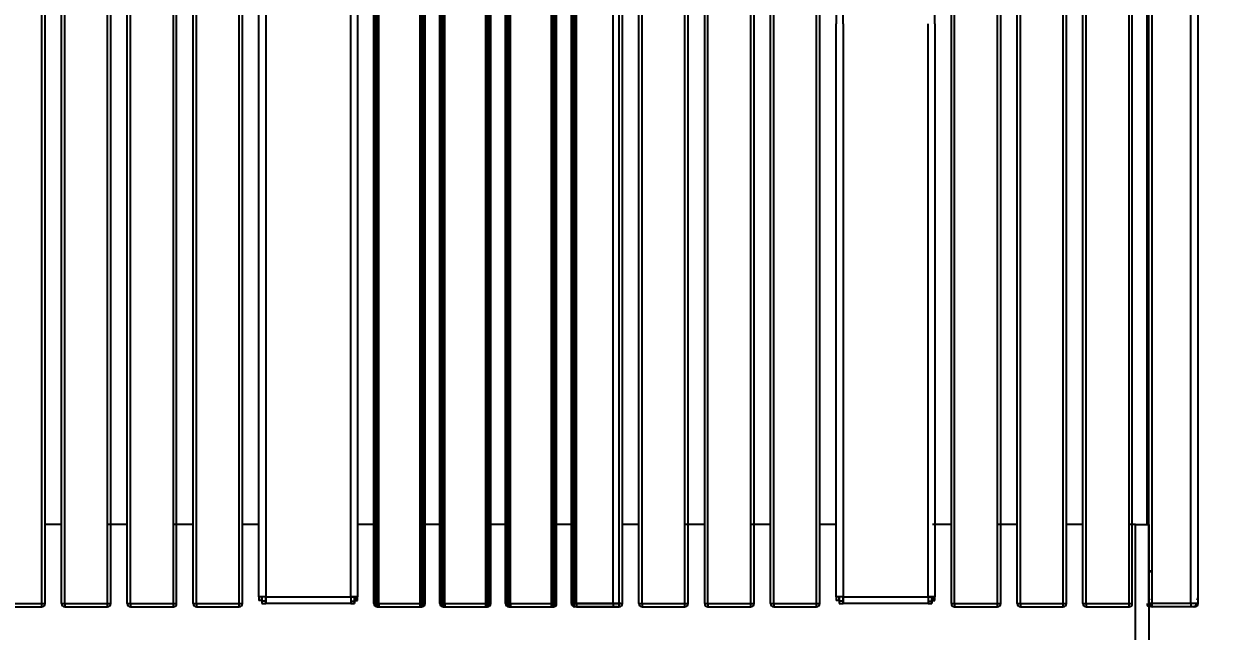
# Model space of a CAD drawing. Header units: millimetres. Extents: x 10366 to 18128, y 24546 to 29685.
# Drawn here: x 16968 to 17690, y 27724 to 28093 of the extents above; entities that cross this region are included whole.
import ezdxf

# ---------------------------------------------------------------- set-up
doc = ezdxf.new("R2010")
doc.units = ezdxf.units.MM
doc.header["$LTSCALE"] = 3
doc.layers.add('DomyÅ›lny', color=7, linetype='Continuous')
doc.styles.get("Standard").update_dxf_attribs({"font": 'arial.ttf'})
doc.dimstyles.new('MATEUSZ', dxfattribs={"dimtxt": 35, "dimasz": 16, "dimexe": 0.18, "dimexo": 0.0625, "dimgap": 0.09, "dimtad": 0, "dimdec": 0, "dimdsep": 46, "dimtxsty": 'Standard', "dimblk": 'DOT', "dimcen": 0.09, "dimse1": 1, "dimse2": 1, "dimadec": 0, "dimazin": 0, "dimtfac": 1, "dimtdec": 0, "dimtofl": 0, "dimtmove": 0, "dimatfit": 3, "dimfxl": 1, "dimtolj": 1, "dimtzin": 0, "dimlwd": 9, "dimlwe": 9, "dimarcsym": 0})

# ---------------------------------------------------------------- blocks, each defined once
blk = doc.blocks.new('_Dot')
at = {"color": 0, "linetype": 'ByBlock', "lineweight": -2}
blk.add_line((-0.5, 0), (-1, 0), dxfattribs=at)
at = {"color": 0, "linetype": 'ByBlock', "const_width": 0.5}
blk.add_lwpolyline([(-0.25, 0, 1), (0.25, 0, 1)], format="xyb", close=True, dxfattribs=at)
blk = doc.blocks.new('*D43')
at = {"color": 0, "lineweight": 9, "transparency": 16777216}
for p, q in [((16267.13, 27502.97), (16919.3, 27502.97)), ((17666.13, 27502.97), (17013.95, 27502.97))]:
    blk.add_line(p, q, dxfattribs=at)
at = {"layer": 'Defpoints', "color": 0, "transparency": 16777216}
for p in [(16251.13, 27740.94), (17682.13, 27740.94), (17682.13, 27502.97)]:
    blk.add_point(p, dxfattribs=at)
at = {"color": 0, "lineweight": 9, "transparency": 16777216, "xscale": 16, "yscale": 16, "zscale": 16, "rotation": 180}
blk.add_blockref('_Dot', (16251.13, 27502.97), dxfattribs=at)
at = {"color": 0, "lineweight": 9, "transparency": 16777216, "xscale": 16, "yscale": 16, "zscale": 16}
blk.add_blockref('_Dot', (17682.13, 27502.97), dxfattribs=at)
at = {"color": 0, "transparency": 16777216, "insert": (16966.63, 27502.97), "char_height": 35, "attachment_point": 5}
blk.add_mtext('\\A1;1431', dxfattribs=at)

msp = doc.modelspace()

# ---------------------------------------------------------------- linework, layer by layer
at = {"layer": 'DomyÅ›lny'}
for p, q in [((16979.13, 27740.94), (16979.13, 28446.94)), ((16981.13, 27740.94), (16981.13, 28446.94)), ((16991.13, 27740.94), (16991.13, 28446.94)), ((16993.13, 27740.94), (16993.13, 28446.94)), ((17019.13, 27740.94), (17019.13, 28446.94)), ((17021.13, 27740.94), (17021.13, 28446.94)), ((17031.13, 27740.94), (17031.13, 28446.94)), ((17033.13, 27740.94), (17033.13, 28446.94)), ((17059.13, 27740.94), (17059.13, 28446.94)), ((17061.13, 27740.94), (17061.13, 28446.94)), ((17071.13, 27740.94), (17071.13, 28446.94)), ((17073.13, 27740.94), (17073.13, 28446.94)), ((17099.13, 27740.94), (17099.13, 28446.94)), ((17101.13, 27740.94), (17101.13, 28446.94)), ((17181.11, 27740.94), (17181.11, 28446.94)), ((17182.15, 27740.94), (17182.15, 28446.94)), ((17183.11, 27740.94), (17183.11, 28446.94)), ((17184.15, 27740.94), (17184.15, 28446.94)), ((17209.11, 27740.94), (17209.11, 28446.94)), ((17210.15, 27740.94), (17210.15, 28446.94)), ((17211.11, 27740.94), (17211.11, 28446.94)), ((17212.15, 27740.94), (17212.15, 28446.94)), ((17221.11, 27740.94), (17221.11, 28446.94)), ((17222.15, 27740.94), (17222.15, 28446.94)), ((17223.11, 27740.94), (17223.11, 28446.94)), ((17224.15, 27740.94), (17224.15, 28446.94)), ((17249.11, 27740.94), (17249.11, 28446.94)), ((17250.15, 27740.94), (17250.15, 28446.94)), ((17251.11, 27740.94), (17251.11, 28446.94)), ((17252.15, 27740.94), (17252.15, 28446.94)), ((17261.11, 27740.94), (17261.11, 28446.94)), ((17262.15, 27740.94), (17262.15, 28446.94)), ((17263.11, 27740.94), (17263.11, 28446.94)), ((17264.15, 27740.94), (17264.15, 28446.94)), ((17289.11, 27740.94), (17289.11, 28446.94)), ((17290.15, 27740.94), (17290.15, 28446.94)), ((17291.11, 27740.94), (17291.11, 28446.94)), ((17292.15, 27740.94), (17292.15, 28446.94)), ((17301.11, 27740.94), (17301.11, 28446.94)), ((17302.15, 27740.94), (17302.15, 28446.94)), ((17303.11, 27740.94), (17303.11, 28446.94)), ((17304.15, 27740.94), (17304.15, 28446.94)), ((17326.62, 27740.94), (17326.62, 28446.94)), ((17330.15, 27740.94), (17330.15, 28446.94)), ((17332.15, 27740.94), (17332.15, 28446.94)), ((17342.15, 27740.94), (17342.15, 28446.94)), ((17344.15, 27740.94), (17344.15, 28446.94)), ((17370.15, 27740.94), (17370.15, 28446.94)), ((17372.15, 27740.94), (17372.15, 28446.94)), ((17382.15, 27740.94), (17382.15, 28446.94)), ((17384.15, 27740.94), (17384.15, 28446.94)), ((17410.15, 27740.94), (17410.15, 28446.94)), ((17412.15, 27740.94), (17412.15, 28446.94)), ((17422.15, 27740.94), (17422.15, 28446.94)), ((17424.15, 27740.94), (17424.15, 28446.94)), ((17450.15, 27740.94), (17450.15, 28446.94)), ((17452.15, 27740.94), (17452.15, 28446.94)), ((17532.13, 27740.94), (17532.13, 28446.94)), ((17534.13, 27740.94), (17534.13, 28446.94)), ((17560.13, 27740.94), (17560.13, 28446.94)), ((17562.13, 27740.94), (17562.13, 28446.94)), ((17572.13, 27740.94), (17572.13, 28446.94)), ((17574.13, 27740.94), (17574.13, 28446.94)), ((17600.13, 27740.94), (17600.13, 28446.94)), ((17602.13, 27740.94), (17602.13, 28446.94)), ((17612.13, 27740.94), (17612.13, 28446.94)), ((17614.13, 27740.94), (17614.13, 28446.94)), ((17640.13, 27740.94), (17640.13, 28446.94)), ((17642.13, 27740.94), (17642.13, 28446.94)), ((17652.13, 27740.94), (17652.13, 28446.94)), ((17654.13, 27740.94), (17654.13, 28446.94)), ((17677.64, 27740.94), (17677.64, 28446.94)), ((17682.13, 27740.94), (17682.13, 28446.94)), ((17111.13, 27745.07), (17111.13, 28441.81)), ((17115.26, 28441.81), (17115.26, 27745.07)), ((17167, 27745.07), (17167, 28441.81)), ((17171.13, 28441.81), (17171.13, 27745.07)), ((17462.13, 28441.81), (17462.13, 28093.44)), ((17466.26, 28093.44), (17466.26, 28441.81)), ((17522.13, 28093.44), (17522.13, 28441.81)), ((17651.08, 27788.47), (17651.08, 28401.72)), ((17462.13, 27745.07), (17462.13, 28093.44)), ((17466.26, 28093.44), (17466.26, 27745.07)), ((17518, 27745.07), (17518, 28093.44)), ((17522.13, 28093.44), (17522.13, 27745.07)), ((16991.13, 27788.94), (16981.13, 27788.94)), ((17031.13, 27788.94), (17019.13, 27788.94)), ((17071.13, 27788.94), (17059.13, 27788.94)), ((17111.13, 27788.94), (17101.13, 27788.94)), ((17182.15, 27788.94), (17171.13, 27788.94)), ((17222.15, 27788.94), (17210.15, 27788.94)), ((17262.15, 27788.94), (17252.15, 27788.94)), ((17302.15, 27788.94), (17290.15, 27788.94)), ((17342.15, 27788.94), (17332.15, 27788.94)), ((17382.15, 27788.94), (17370.15, 27788.94)), ((17422.15, 27788.94), (17410.15, 27788.94)), ((17462.13, 27788.94), (17452.15, 27788.94)), ((17532.13, 27788.94), (17520.63, 27788.94)), ((17572.13, 27788.94), (17560.13, 27788.94)), ((17612.13, 27788.94), (17602.13, 27788.94)), ((17644.11, 27788.94), (17640.13, 27788.94)), ((17644.11, 27671.96), (17644.11, 27788.94)), ((17652.13, 27788.94), (17652.13, 27671.96)), ((17652.13, 27760.94), (17653.63, 27760.94)), ((17652.13, 27760.35), (17653.63, 27760.35)), ((17111.13, 27745.07), (17111.13, 27742.79)), ((17112.63, 27745.07), (17111.13, 27745.07)), ((17112.63, 27745.07), (17112.63, 27742.79)), ((17115.26, 27745.07), (17167, 27745.07)), ((17169.63, 27745.07), (17171.13, 27745.07)), ((17169.63, 27745.07), (17169.63, 27742.79)), ((17171.13, 27742.79), (17171.13, 27745.07)), ((17463.63, 27745.07), (17462.13, 27745.07)), ((17462.13, 27745.07), (17462.13, 27742.79)), ((17463.63, 27745.07), (17463.63, 27742.79)), ((17466.26, 27745.07), (17518, 27745.07)), ((17520.63, 27745.07), (17520.63, 27742.79)), ((17520.63, 27745.07), (17522.13, 27745.07)), ((17522.13, 27742.79), (17522.13, 27745.07)), ((16953.13, 27740.94), (16979.13, 27740.94)), ((16953.13, 27738.94), (16979.13, 27738.94)), ((16993.13, 27740.94), (17019.13, 27740.94)), ((16993.13, 27738.94), (17019.13, 27738.94)), ((17033.13, 27740.94), (17059.13, 27740.94)), ((17033.13, 27738.94), (17059.13, 27738.94)), ((17073.13, 27740.94), (17099.13, 27740.94)), ((17073.13, 27738.94), (17099.13, 27738.94)), ((17112.63, 27742.79), (17111.13, 27742.79)), ((17112.98, 27742.44), (17112.98, 27740.94)), ((17115.26, 27742.44), (17112.98, 27742.44)), ((17112.98, 27740.94), (17115.26, 27740.94)), ((17115.26, 27742.44), (17115.26, 27740.94)), ((17167, 27740.94), (17115.26, 27740.94)), ((17167, 27742.44), (17167, 27740.94)), ((17167, 27742.44), (17169.28, 27742.44)), ((17167, 27740.94), (17169.28, 27740.94)), ((17169.28, 27742.44), (17169.28, 27740.94)), ((17169.63, 27742.79), (17171.13, 27742.79)), ((17183.11, 27740.94), (17209.11, 27740.94)), ((17183.11, 27738.94), (17209.11, 27738.94)), ((17184.15, 27740.94), (17210.15, 27740.94)), ((17184.15, 27738.94), (17210.15, 27738.94)), ((17223.11, 27740.94), (17249.11, 27740.94)), ((17223.11, 27738.94), (17249.11, 27738.94)), ((17224.15, 27740.94), (17250.15, 27740.94)), ((17224.15, 27738.94), (17250.15, 27738.94)), ((17263.11, 27740.94), (17289.11, 27740.94)), ((17263.11, 27738.94), (17289.11, 27738.94)), ((17264.15, 27740.94), (17290.15, 27740.94)), ((17264.15, 27738.94), (17290.15, 27738.94)), ((17326.62, 27740.94), (17303.11, 27740.94)), ((17326.62, 27738.94), (17303.11, 27738.94)), ((17304.15, 27740.94), (17330.15, 27740.94)), ((17304.15, 27738.94), (17330.15, 27738.94)), ((17344.15, 27740.94), (17370.15, 27740.94)), ((17344.15, 27738.94), (17370.15, 27738.94)), ((17384.15, 27740.94), (17410.15, 27740.94)), ((17384.15, 27738.94), (17410.15, 27738.94)), ((17424.15, 27740.94), (17450.15, 27740.94)), ((17424.15, 27738.94), (17450.15, 27738.94)), ((17463.63, 27742.79), (17462.13, 27742.79)), ((17466.26, 27742.44), (17463.98, 27742.44)), ((17463.98, 27742.44), (17463.98, 27740.94)), ((17463.98, 27740.94), (17466.26, 27740.94)), ((17466.26, 27742.44), (17466.26, 27740.94)), ((17518, 27740.94), (17466.26, 27740.94)), ((17518, 27742.44), (17518, 27740.94)), ((17518, 27742.44), (17520.28, 27742.44)), ((17518, 27740.94), (17520.28, 27740.94)), ((17520.28, 27742.44), (17520.28, 27740.94)), ((17520.63, 27742.79), (17522.13, 27742.79)), ((17534.13, 27740.94), (17560.13, 27740.94)), ((17534.13, 27738.94), (17560.13, 27738.94)), ((17574.13, 27740.94), (17600.13, 27740.94)), ((17574.13, 27738.94), (17600.13, 27738.94)), ((17614.13, 27740.94), (17640.13, 27740.94)), ((17614.13, 27738.94), (17640.13, 27738.94)), ((17677.64, 27740.94), (17654.13, 27740.94)), ((17677.64, 27738.94), (17654.13, 27738.94))]:
    msp.add_line(p, q, dxfattribs=at)
for points in [[(17644.11, 27788.94, 0), (17652.13, 27788.94, 0)], [(17115.26, 27745.07, 0), (17111.13, 27745.07, 0)], [(17115.26, 27745.07, 0), (17112.63, 27745.07, 0)], [(17112.98, 27745.07, 0), (17112.98, 27742.44, 0)], [(17112.98, 27745.07, 0), (17112.98, 27740.94, 0)], [(17115.26, 27740.94, 0), (17115.26, 27740.94, 0), (17115.26, 27740.94, 0), (17115.26, 27740.94, 0), (17115.26, 27740.94, 0), (17115.26, 27740.94, 0), (17115.26, 27740.94, 0), (17115.26, 27740.94, 0), (17115.26, 27740.94, 0), (17115.26, 27740.94, 0), (17115.26, 27740.94, 0), (17115.26, 27740.94, 0), (17115.26, 27740.94, 0), (17115.26, 27740.95, 0), (17115.26, 27740.97, 0), (17115.26, 27741.07, 0), (17115.26, 27742.11, 0), (17115.26, 27745.07, 0)], [(17115.26, 27745.07, 0), (17115.26, 27742.44, 0)], [(17167, 27745.07, 0), (17167, 27742.44, 0)], [(17167, 27745.07, 0), (17167, 27740.94, 0)], [(17171.13, 27745.07, 0), (17171.13, 27745.07, 0), (17171.13, 27745.07, 0), (17171.13, 27745.07, 0), (17171.13, 27745.07, 0), (17171.13, 27745.07, 0), (17171.13, 27745.07, 0), (17171.13, 27745.07, 0), (17171.13, 27745.07, 0), (17171.13, 27745.07, 0), (17171.13, 27745.07, 0), (17171.13, 27745.07, 0), (17171.12, 27745.07, 0), (17171.1, 27745.07, 0), (17171.01, 27745.07, 0), (17170.62, 27745.07, 0), (17167, 27745.07, 0)], [(17167, 27745.07, 0), (17169.63, 27745.07, 0)], [(17169.28, 27745.07, 0), (17169.28, 27742.44, 0)], [(17169.28, 27740.94, 0), (17169.28, 27740.94, 0), (17169.28, 27740.94, 0), (17169.28, 27740.94, 0), (17169.28, 27740.94, 0), (17169.28, 27740.94, 0), (17169.28, 27740.94, 0), (17169.28, 27740.94, 0), (17169.28, 27740.94, 0), (17169.28, 27740.94, 0), (17169.28, 27740.94, 0), (17169.28, 27740.94, 0), (17169.28, 27740.94, 0), (17169.28, 27740.95, 0), (17169.28, 27740.97, 0), (17169.28, 27741.06, 0), (17169.28, 27741.45, 0), (17169.28, 27745.07, 0)], [(17466.26, 27745.07, 0), (17462.13, 27745.07, 0)], [(17466.26, 27745.07, 0), (17463.63, 27745.07, 0)], [(17463.98, 27745.07, 0), (17463.98, 27740.94, 0)], [(17463.98, 27745.07, 0), (17463.98, 27742.44, 0)], [(17466.26, 27745.07, 0), (17466.26, 27742.44, 0)], [(17466.26, 27740.94, 0), (17466.26, 27740.94, 0), (17466.26, 27740.94, 0), (17466.26, 27740.94, 0), (17466.26, 27740.94, 0), (17466.26, 27740.94, 0), (17466.26, 27740.94, 0), (17466.26, 27740.94, 0), (17466.26, 27740.94, 0), (17466.26, 27740.94, 0), (17466.26, 27740.94, 0), (17466.26, 27740.94, 0), (17466.26, 27740.94, 0), (17466.26, 27740.95, 0), (17466.26, 27740.97, 0), (17466.26, 27741.07, 0), (17466.26, 27742.11, 0), (17466.26, 27745.07, 0)], [(17522.13, 27745.07, 0), (17522.13, 27745.07, 0), (17522.13, 27745.07, 0), (17522.13, 27745.07, 0), (17522.13, 27745.07, 0), (17522.13, 27745.07, 0), (17522.13, 27745.07, 0), (17522.13, 27745.07, 0), (17522.13, 27745.07, 0), (17522.13, 27745.07, 0), (17522.13, 27745.07, 0), (17522.13, 27745.07, 0), (17522.12, 27745.07, 0), (17522.1, 27745.07, 0), (17522.01, 27745.07, 0), (17521.62, 27745.07, 0), (17518, 27745.07, 0)], [(17518, 27745.07, 0), (17520.63, 27745.07, 0)], [(17518, 27745.07, 0), (17518, 27740.94, 0)], [(17518, 27745.07, 0), (17518, 27742.44, 0)], [(17520.28, 27745.07, 0), (17520.28, 27742.44, 0)], [(17520.28, 27740.94, 0), (17520.28, 27740.94, 0), (17520.28, 27740.94, 0), (17520.28, 27740.94, 0), (17520.28, 27740.94, 0), (17520.28, 27740.94, 0), (17520.28, 27740.94, 0), (17520.28, 27740.94, 0), (17520.28, 27740.94, 0), (17520.28, 27740.94, 0), (17520.28, 27740.94, 0), (17520.28, 27740.94, 0), (17520.28, 27740.94, 0), (17520.28, 27740.95, 0), (17520.28, 27740.97, 0), (17520.28, 27741.06, 0), (17520.28, 27741.45, 0), (17520.28, 27745.07, 0)], [(16979.13, 27738.94, 0), (16979.13, 27738.94, 0), (16979.13, 27738.94, 0), (16979.13, 27738.94, 0), (16979.13, 27738.94, 0), (16979.13, 27738.94, 0), (16979.13, 27738.94, 0), (16979.13, 27738.94, 0), (16979.13, 27738.94, 0), (16979.13, 27738.94, 0), (16979.13, 27738.94, 0), (16979.13, 27738.94, 0), (16979.13, 27738.94, 0), (16979.13, 27738.94, 0), (16979.13, 27738.95, 0), (16979.13, 27739, 0), (16979.13, 27739.19, 0), (16979.13, 27740.94, 0)], [(16979.13, 27740.94, 0), (16981.13, 27740.94, 0)], [(16991.13, 27740.94, 0), (16991.13, 27740.94, 0), (16991.13, 27740.94, 0), (16991.13, 27740.94, 0), (16991.13, 27740.94, 0), (16991.13, 27740.94, 0), (16991.13, 27740.94, 0), (16991.13, 27740.94, 0), (16991.13, 27740.94, 0), (16991.13, 27740.94, 0), (16991.13, 27740.94, 0), (16991.13, 27740.94, 0), (16991.13, 27740.94, 0), (16991.14, 27740.94, 0), (16991.19, 27740.94, 0), (16991.38, 27740.94, 0), (16993.13, 27740.94, 0)], [(16993.13, 27740.94, 0), (16993.13, 27738.94, 0)], [(17019.13, 27738.94, 0), (17019.13, 27738.94, 0), (17019.13, 27738.94, 0), (17019.13, 27738.94, 0), (17019.13, 27738.94, 0), (17019.13, 27738.94, 0), (17019.13, 27738.94, 0), (17019.13, 27738.94, 0), (17019.13, 27738.94, 0), (17019.13, 27738.94, 0), (17019.13, 27738.94, 0), (17019.13, 27738.94, 0), (17019.13, 27738.94, 0), (17019.13, 27738.94, 0), (17019.13, 27738.95, 0), (17019.13, 27739, 0), (17019.13, 27739.19, 0), (17019.13, 27740.94, 0)], [(17019.13, 27740.94, 0), (17021.13, 27740.94, 0)], [(17031.13, 27740.94, 0), (17031.13, 27740.94, 0), (17031.13, 27740.94, 0), (17031.13, 27740.94, 0), (17031.13, 27740.94, 0), (17031.13, 27740.94, 0), (17031.13, 27740.94, 0), (17031.13, 27740.94, 0), (17031.13, 27740.94, 0), (17031.13, 27740.94, 0), (17031.13, 27740.94, 0), (17031.13, 27740.94, 0), (17031.13, 27740.94, 0), (17031.14, 27740.94, 0), (17031.19, 27740.94, 0), (17031.38, 27740.94, 0), (17033.13, 27740.94, 0)], [(17033.13, 27740.94, 0), (17033.13, 27738.94, 0)], [(17059.13, 27740.94, 0), (17061.13, 27740.94, 0)], [(17059.13, 27738.94, 0), (17059.13, 27738.94, 0), (17059.13, 27738.94, 0), (17059.13, 27738.94, 0), (17059.13, 27738.94, 0), (17059.13, 27738.94, 0), (17059.13, 27738.94, 0), (17059.13, 27738.94, 0), (17059.13, 27738.94, 0), (17059.13, 27738.94, 0), (17059.13, 27738.94, 0), (17059.13, 27738.94, 0), (17059.13, 27738.94, 0), (17059.13, 27738.94, 0), (17059.13, 27738.95, 0), (17059.13, 27739, 0), (17059.13, 27739.19, 0), (17059.13, 27740.94, 0)], [(17071.13, 27740.94, 0), (17071.13, 27740.94, 0), (17071.13, 27740.94, 0), (17071.13, 27740.94, 0), (17071.13, 27740.94, 0), (17071.13, 27740.94, 0), (17071.13, 27740.94, 0), (17071.13, 27740.94, 0), (17071.13, 27740.94, 0), (17071.13, 27740.94, 0), (17071.13, 27740.94, 0), (17071.13, 27740.94, 0), (17071.13, 27740.94, 0), (17071.14, 27740.94, 0), (17071.19, 27740.94, 0), (17071.38, 27740.94, 0), (17073.13, 27740.94, 0)], [(17073.13, 27740.94, 0), (17073.13, 27738.94, 0)], [(17099.13, 27738.94, 0), (17099.13, 27738.94, 0), (17099.13, 27738.94, 0), (17099.13, 27738.94, 0), (17099.13, 27738.94, 0), (17099.13, 27738.94, 0), (17099.13, 27738.94, 0), (17099.13, 27738.94, 0), (17099.13, 27738.94, 0), (17099.13, 27738.94, 0), (17099.13, 27738.94, 0), (17099.13, 27738.94, 0), (17099.13, 27738.94, 0), (17099.13, 27738.94, 0), (17099.13, 27738.95, 0), (17099.13, 27739, 0), (17099.13, 27739.19, 0), (17099.13, 27740.94, 0)], [(17099.13, 27740.94, 0), (17101.13, 27740.94, 0)], [(17181.11, 27740.94, 0), (17181.11, 27740.94, 0), (17181.11, 27740.94, 0), (17181.11, 27740.94, 0), (17181.11, 27740.94, 0), (17181.11, 27740.94, 0), (17181.11, 27740.94, 0), (17181.11, 27740.94, 0), (17181.11, 27740.94, 0), (17181.11, 27740.94, 0), (17181.11, 27740.94, 0), (17181.11, 27740.94, 0), (17181.11, 27740.94, 0), (17181.12, 27740.94, 0), (17181.16, 27740.94, 0), (17181.35, 27740.94, 0), (17183.11, 27740.94, 0)], [(17182.15, 27740.94, 0), (17182.15, 27740.94, 0), (17182.15, 27740.94, 0), (17182.15, 27740.94, 0), (17182.15, 27740.94, 0), (17182.15, 27740.94, 0), (17182.15, 27740.94, 0), (17182.15, 27740.94, 0), (17182.15, 27740.94, 0), (17182.15, 27740.94, 0), (17182.15, 27740.94, 0), (17182.15, 27740.94, 0), (17182.16, 27740.94, 0), (17182.17, 27740.94, 0), (17182.21, 27740.94, 0), (17182.4, 27740.94, 0), (17184.15, 27740.94, 0)], [(17183.11, 27740.94, 0), (17183.11, 27738.94, 0)], [(17184.15, 27740.94, 0), (17184.15, 27738.94, 0)], [(17209.11, 27740.94, 0), (17211.11, 27740.94, 0)], [(17209.11, 27738.94, 0), (17209.11, 27738.94, 0), (17209.11, 27738.94, 0), (17209.11, 27738.94, 0), (17209.11, 27738.94, 0), (17209.11, 27738.94, 0), (17209.11, 27738.94, 0), (17209.11, 27738.94, 0), (17209.11, 27738.94, 0), (17209.11, 27738.94, 0), (17209.11, 27738.94, 0), (17209.11, 27738.94, 0), (17209.11, 27738.94, 0), (17209.11, 27738.94, 0), (17209.11, 27738.95, 0), (17209.11, 27739, 0), (17209.11, 27739.19, 0), (17209.11, 27740.94, 0)], [(17210.15, 27738.94, 0), (17210.15, 27738.94, 0), (17210.15, 27738.94, 0), (17210.15, 27738.94, 0), (17210.15, 27738.94, 0), (17210.15, 27738.94, 0), (17210.15, 27738.94, 0), (17210.15, 27738.94, 0), (17210.15, 27738.94, 0), (17210.15, 27738.94, 0), (17210.15, 27738.94, 0), (17210.15, 27738.94, 0), (17210.15, 27738.94, 0), (17210.15, 27738.94, 0), (17210.15, 27738.95, 0), (17210.15, 27739, 0), (17210.15, 27739.19, 0), (17210.15, 27740.94, 0)], [(17210.15, 27740.94, 0), (17212.15, 27740.94, 0)], [(17221.11, 27740.94, 0), (17221.11, 27740.94, 0), (17221.11, 27740.94, 0), (17221.11, 27740.94, 0), (17221.11, 27740.94, 0), (17221.11, 27740.94, 0), (17221.11, 27740.94, 0), (17221.11, 27740.94, 0), (17221.11, 27740.94, 0), (17221.11, 27740.94, 0), (17221.11, 27740.94, 0), (17221.11, 27740.94, 0), (17221.11, 27740.94, 0), (17221.12, 27740.94, 0), (17221.16, 27740.94, 0), (17221.35, 27740.94, 0), (17223.11, 27740.94, 0)], [(17222.15, 27740.94, 0), (17222.15, 27740.94, 0), (17222.15, 27740.94, 0), (17222.15, 27740.94, 0), (17222.15, 27740.94, 0), (17222.15, 27740.94, 0), (17222.15, 27740.94, 0), (17222.15, 27740.94, 0), (17222.15, 27740.94, 0), (17222.15, 27740.94, 0), (17222.15, 27740.94, 0), (17222.15, 27740.94, 0), (17222.16, 27740.94, 0), (17222.17, 27740.94, 0), (17222.21, 27740.94, 0), (17222.4, 27740.94, 0), (17224.15, 27740.94, 0)], [(17223.11, 27740.94, 0), (17223.11, 27738.94, 0)], [(17224.15, 27740.94, 0), (17224.15, 27738.94, 0)], [(17249.11, 27740.94, 0), (17251.11, 27740.94, 0)], [(17249.11, 27738.94, 0), (17249.11, 27738.94, 0), (17249.11, 27738.94, 0), (17249.11, 27738.94, 0), (17249.11, 27738.94, 0), (17249.11, 27738.94, 0), (17249.11, 27738.94, 0), (17249.11, 27738.94, 0), (17249.11, 27738.94, 0), (17249.11, 27738.94, 0), (17249.11, 27738.94, 0), (17249.11, 27738.94, 0), (17249.11, 27738.94, 0), (17249.11, 27738.94, 0), (17249.11, 27738.95, 0), (17249.11, 27739, 0), (17249.11, 27739.19, 0), (17249.11, 27740.94, 0)], [(17250.15, 27738.94, 0), (17250.15, 27738.94, 0), (17250.15, 27738.94, 0), (17250.15, 27738.94, 0), (17250.15, 27738.94, 0), (17250.15, 27738.94, 0), (17250.15, 27738.94, 0), (17250.15, 27738.94, 0), (17250.15, 27738.94, 0), (17250.15, 27738.94, 0), (17250.15, 27738.94, 0), (17250.15, 27738.94, 0), (17250.15, 27738.94, 0), (17250.15, 27738.94, 0), (17250.15, 27738.95, 0), (17250.15, 27739, 0), (17250.15, 27739.19, 0), (17250.15, 27740.94, 0)], [(17250.15, 27740.94, 0), (17252.15, 27740.94, 0)], [(17261.11, 27740.94, 0), (17261.11, 27740.94, 0), (17261.11, 27740.94, 0), (17261.11, 27740.94, 0), (17261.11, 27740.94, 0), (17261.11, 27740.94, 0), (17261.11, 27740.94, 0), (17261.11, 27740.94, 0), (17261.11, 27740.94, 0), (17261.11, 27740.94, 0), (17261.11, 27740.94, 0), (17261.11, 27740.94, 0), (17261.11, 27740.94, 0), (17261.12, 27740.94, 0), (17261.16, 27740.94, 0), (17261.35, 27740.94, 0), (17263.11, 27740.94, 0)], [(17262.15, 27740.94, 0), (17262.15, 27740.94, 0), (17262.15, 27740.94, 0), (17262.15, 27740.94, 0), (17262.15, 27740.94, 0), (17262.15, 27740.94, 0), (17262.15, 27740.94, 0), (17262.15, 27740.94, 0), (17262.15, 27740.94, 0), (17262.15, 27740.94, 0), (17262.15, 27740.94, 0), (17262.15, 27740.94, 0), (17262.16, 27740.94, 0), (17262.17, 27740.94, 0), (17262.21, 27740.94, 0), (17262.4, 27740.94, 0), (17264.15, 27740.94, 0)], [(17263.11, 27740.94, 0), (17263.11, 27738.94, 0)], [(17264.15, 27740.94, 0), (17264.15, 27738.94, 0)], [(17289.11, 27738.94, 0), (17289.11, 27738.94, 0), (17289.11, 27738.94, 0), (17289.11, 27738.94, 0), (17289.11, 27738.94, 0), (17289.11, 27738.94, 0), (17289.11, 27738.94, 0), (17289.11, 27738.94, 0), (17289.11, 27738.94, 0), (17289.11, 27738.94, 0), (17289.11, 27738.94, 0), (17289.11, 27738.94, 0), (17289.11, 27738.94, 0), (17289.11, 27738.94, 0), (17289.11, 27738.95, 0), (17289.11, 27739, 0), (17289.11, 27739.19, 0), (17289.11, 27740.94, 0)], [(17289.11, 27740.94, 0), (17291.11, 27740.94, 0)], [(17290.15, 27738.94, 0), (17290.15, 27738.94, 0), (17290.15, 27738.94, 0), (17290.15, 27738.94, 0), (17290.15, 27738.94, 0), (17290.15, 27738.94, 0), (17290.15, 27738.94, 0), (17290.15, 27738.94, 0), (17290.15, 27738.94, 0), (17290.15, 27738.94, 0), (17290.15, 27738.94, 0), (17290.15, 27738.94, 0), (17290.15, 27738.94, 0), (17290.15, 27738.94, 0), (17290.15, 27738.95, 0), (17290.15, 27739, 0), (17290.15, 27739.19, 0), (17290.15, 27740.94, 0)], [(17290.15, 27740.94, 0), (17292.15, 27740.94, 0)], [(17303.11, 27740.94, 0), (17301.11, 27740.94, 0)], [(17302.15, 27740.94, 0), (17302.15, 27740.94, 0), (17302.15, 27740.94, 0), (17302.15, 27740.94, 0), (17302.15, 27740.94, 0), (17302.15, 27740.94, 0), (17302.15, 27740.94, 0), (17302.15, 27740.94, 0), (17302.15, 27740.94, 0), (17302.15, 27740.94, 0), (17302.15, 27740.94, 0), (17302.15, 27740.94, 0), (17302.16, 27740.94, 0), (17302.17, 27740.94, 0), (17302.21, 27740.94, 0), (17302.4, 27740.94, 0), (17304.15, 27740.94, 0)], [(17303.11, 27738.94, 0), (17303.11, 27738.94, 0), (17303.11, 27738.94, 0), (17303.11, 27738.94, 0), (17303.11, 27738.94, 0), (17303.11, 27738.94, 0), (17303.11, 27738.94, 0), (17303.11, 27738.94, 0), (17303.11, 27738.94, 0), (17303.11, 27738.94, 0), (17303.11, 27738.94, 0), (17303.11, 27738.94, 0), (17303.11, 27738.94, 0), (17303.11, 27738.94, 0), (17303.11, 27738.95, 0), (17303.11, 27739, 0), (17303.11, 27739.19, 0), (17303.11, 27740.94, 0)], [(17304.15, 27740.94, 0), (17304.15, 27738.94, 0)], [(17331.11, 27740.94, 0), (17331.11, 27740.94, 0), (17331.11, 27740.94, 0), (17331.11, 27740.94, 0), (17331.11, 27740.94, 0), (17331.11, 27740.94, 0), (17331.11, 27740.94, 0), (17331.11, 27740.94, 0), (17331.11, 27740.94, 0), (17331.11, 27740.94, 0), (17331.11, 27740.94, 0), (17331.1, 27740.94, 0), (17331.1, 27740.94, 0), (17331.07, 27740.94, 0), (17330.97, 27740.94, 0), (17330.55, 27740.94, 0), (17326.62, 27740.94, 0)], [(17326.62, 27740.94, 0), (17326.62, 27738.94, 0)], [(17329.11, 27738.94, 0), (17329.11, 27738.94, 0), (17329.11, 27738.94, 0), (17329.11, 27738.94, 0), (17329.11, 27738.94, 0), (17329.11, 27738.94, 0), (17329.11, 27738.94, 0), (17329.11, 27738.94, 0), (17329.11, 27738.94, 0), (17329.11, 27738.94, 0), (17329.11, 27738.94, 0), (17329.1, 27738.94, 0), (17329.1, 27738.94, 0), (17329.09, 27738.94, 0), (17329.03, 27738.94, 0), (17328.8, 27738.94, 0), (17326.62, 27738.94, 0)], [(17330.15, 27740.94, 0), (17332.15, 27740.94, 0)], [(17330.15, 27738.94, 0), (17330.15, 27738.94, 0), (17330.15, 27738.94, 0), (17330.15, 27738.94, 0), (17330.15, 27738.94, 0), (17330.15, 27738.94, 0), (17330.15, 27738.94, 0), (17330.15, 27738.94, 0), (17330.15, 27738.94, 0), (17330.15, 27738.94, 0), (17330.15, 27738.94, 0), (17330.15, 27738.94, 0), (17330.15, 27738.94, 0), (17330.15, 27738.94, 0), (17330.15, 27738.95, 0), (17330.15, 27739, 0), (17330.15, 27739.19, 0), (17330.15, 27740.94, 0)], [(17342.15, 27740.94, 0), (17342.15, 27740.94, 0), (17342.15, 27740.94, 0), (17342.15, 27740.94, 0), (17342.15, 27740.94, 0), (17342.15, 27740.94, 0), (17342.15, 27740.94, 0), (17342.15, 27740.94, 0), (17342.15, 27740.94, 0), (17342.15, 27740.94, 0), (17342.15, 27740.94, 0), (17342.15, 27740.94, 0), (17342.16, 27740.94, 0), (17342.17, 27740.94, 0), (17342.21, 27740.94, 0), (17342.4, 27740.94, 0), (17344.15, 27740.94, 0)], [(17344.15, 27740.94, 0), (17344.15, 27738.94, 0)], [(17370.15, 27738.94, 0), (17370.15, 27738.94, 0), (17370.15, 27738.94, 0), (17370.15, 27738.94, 0), (17370.15, 27738.94, 0), (17370.15, 27738.94, 0), (17370.15, 27738.94, 0), (17370.15, 27738.94, 0), (17370.15, 27738.94, 0), (17370.15, 27738.94, 0), (17370.15, 27738.94, 0), (17370.15, 27738.94, 0), (17370.15, 27738.94, 0), (17370.15, 27738.94, 0), (17370.15, 27738.95, 0), (17370.15, 27739, 0), (17370.15, 27739.19, 0), (17370.15, 27740.94, 0)], [(17370.15, 27740.94, 0), (17372.15, 27740.94, 0)], [(17382.15, 27740.94, 0), (17382.15, 27740.94, 0), (17382.15, 27740.94, 0), (17382.15, 27740.94, 0), (17382.15, 27740.94, 0), (17382.15, 27740.94, 0), (17382.15, 27740.94, 0), (17382.15, 27740.94, 0), (17382.15, 27740.94, 0), (17382.15, 27740.94, 0), (17382.15, 27740.94, 0), (17382.15, 27740.94, 0), (17382.16, 27740.94, 0), (17382.17, 27740.94, 0), (17382.21, 27740.94, 0), (17382.4, 27740.94, 0), (17384.15, 27740.94, 0)], [(17384.15, 27740.94, 0), (17384.15, 27738.94, 0)], [(17410.15, 27738.94, 0), (17410.15, 27738.94, 0), (17410.15, 27738.94, 0), (17410.15, 27738.94, 0), (17410.15, 27738.94, 0), (17410.15, 27738.94, 0), (17410.15, 27738.94, 0), (17410.15, 27738.94, 0), (17410.15, 27738.94, 0), (17410.15, 27738.94, 0), (17410.15, 27738.94, 0), (17410.15, 27738.94, 0), (17410.15, 27738.94, 0), (17410.15, 27738.94, 0), (17410.15, 27738.95, 0), (17410.15, 27739, 0), (17410.15, 27739.19, 0), (17410.15, 27740.94, 0)], [(17410.15, 27740.94, 0), (17412.15, 27740.94, 0)], [(17422.15, 27740.94, 0), (17422.15, 27740.94, 0), (17422.15, 27740.94, 0), (17422.15, 27740.94, 0), (17422.15, 27740.94, 0), (17422.15, 27740.94, 0), (17422.15, 27740.94, 0), (17422.15, 27740.94, 0), (17422.15, 27740.94, 0), (17422.15, 27740.94, 0), (17422.15, 27740.94, 0), (17422.15, 27740.94, 0), (17422.16, 27740.94, 0), (17422.17, 27740.94, 0), (17422.21, 27740.94, 0), (17422.4, 27740.94, 0), (17424.15, 27740.94, 0)], [(17424.15, 27740.94, 0), (17424.15, 27738.94, 0)], [(17450.15, 27740.94, 0), (17452.15, 27740.94, 0)], [(17450.15, 27738.94, 0), (17450.15, 27738.94, 0), (17450.15, 27738.94, 0), (17450.15, 27738.94, 0), (17450.15, 27738.94, 0), (17450.15, 27738.94, 0), (17450.15, 27738.94, 0), (17450.15, 27738.94, 0), (17450.15, 27738.94, 0), (17450.15, 27738.94, 0), (17450.15, 27738.94, 0), (17450.15, 27738.94, 0), (17450.15, 27738.94, 0), (17450.15, 27738.94, 0), (17450.15, 27738.95, 0), (17450.15, 27739, 0), (17450.15, 27739.19, 0), (17450.15, 27740.94, 0)], [(17532.13, 27740.94, 0), (17532.13, 27740.94, 0), (17532.13, 27740.94, 0), (17532.13, 27740.94, 0), (17532.13, 27740.94, 0), (17532.13, 27740.94, 0), (17532.13, 27740.94, 0), (17532.13, 27740.94, 0), (17532.13, 27740.94, 0), (17532.13, 27740.94, 0), (17532.13, 27740.94, 0), (17532.13, 27740.94, 0), (17532.13, 27740.94, 0), (17532.14, 27740.94, 0), (17532.19, 27740.94, 0), (17532.38, 27740.94, 0), (17534.13, 27740.94, 0)], [(17534.13, 27740.94, 0), (17534.13, 27738.94, 0)], [(17560.13, 27738.94, 0), (17560.13, 27738.94, 0), (17560.13, 27738.94, 0), (17560.13, 27738.94, 0), (17560.13, 27738.94, 0), (17560.13, 27738.94, 0), (17560.13, 27738.94, 0), (17560.13, 27738.94, 0), (17560.13, 27738.94, 0), (17560.13, 27738.94, 0), (17560.13, 27738.94, 0), (17560.13, 27738.94, 0), (17560.13, 27738.94, 0), (17560.13, 27738.94, 0), (17560.13, 27738.95, 0), (17560.13, 27739, 0), (17560.13, 27739.19, 0), (17560.13, 27740.94, 0)], [(17560.13, 27740.94, 0), (17562.13, 27740.94, 0)], [(17572.13, 27740.94, 0), (17572.13, 27740.94, 0), (17572.13, 27740.94, 0), (17572.13, 27740.94, 0), (17572.13, 27740.94, 0), (17572.13, 27740.94, 0), (17572.13, 27740.94, 0), (17572.13, 27740.94, 0), (17572.13, 27740.94, 0), (17572.13, 27740.94, 0), (17572.13, 27740.94, 0), (17572.13, 27740.94, 0), (17572.13, 27740.94, 0), (17572.14, 27740.94, 0), (17572.19, 27740.94, 0), (17572.38, 27740.94, 0), (17574.13, 27740.94, 0)], [(17574.13, 27740.94, 0), (17574.13, 27738.94, 0)], [(17600.13, 27740.94, 0), (17602.13, 27740.94, 0)], [(17600.13, 27738.94, 0), (17600.13, 27738.94, 0), (17600.13, 27738.94, 0), (17600.13, 27738.94, 0), (17600.13, 27738.94, 0), (17600.13, 27738.94, 0), (17600.13, 27738.94, 0), (17600.13, 27738.94, 0), (17600.13, 27738.94, 0), (17600.13, 27738.94, 0), (17600.13, 27738.94, 0), (17600.13, 27738.94, 0), (17600.13, 27738.94, 0), (17600.13, 27738.94, 0), (17600.13, 27738.95, 0), (17600.13, 27739, 0), (17600.13, 27739.19, 0), (17600.13, 27740.94, 0)], [(17612.13, 27740.94, 0), (17612.13, 27740.94, 0), (17612.13, 27740.94, 0), (17612.13, 27740.94, 0), (17612.13, 27740.94, 0), (17612.13, 27740.94, 0), (17612.13, 27740.94, 0), (17612.13, 27740.94, 0), (17612.13, 27740.94, 0), (17612.13, 27740.94, 0), (17612.13, 27740.94, 0), (17612.13, 27740.94, 0), (17612.13, 27740.94, 0), (17612.14, 27740.94, 0), (17612.19, 27740.94, 0), (17612.38, 27740.94, 0), (17614.13, 27740.94, 0)], [(17614.13, 27740.94, 0), (17614.13, 27738.94, 0)], [(17640.13, 27738.94, 0), (17640.13, 27738.94, 0), (17640.13, 27738.94, 0), (17640.13, 27738.94, 0), (17640.13, 27738.94, 0), (17640.13, 27738.94, 0), (17640.13, 27738.94, 0), (17640.13, 27738.94, 0), (17640.13, 27738.94, 0), (17640.13, 27738.94, 0), (17640.13, 27738.94, 0), (17640.13, 27738.94, 0), (17640.13, 27738.94, 0), (17640.13, 27738.94, 0), (17640.13, 27738.95, 0), (17640.13, 27739, 0), (17640.13, 27739.19, 0), (17640.13, 27740.94, 0)], [(17640.13, 27740.94, 0), (17642.13, 27740.94, 0)], [(17654.13, 27740.94, 0), (17652.13, 27740.94, 0)], [(17653.08, 27740.94, 0), (17653.08, 27738.94, 0)], [(17654.13, 27738.94, 0), (17654.13, 27738.94, 0), (17654.13, 27738.94, 0), (17654.13, 27738.94, 0), (17654.13, 27738.94, 0), (17654.13, 27738.94, 0), (17654.13, 27738.94, 0), (17654.13, 27738.94, 0), (17654.13, 27738.94, 0), (17654.13, 27738.94, 0), (17654.13, 27738.94, 0), (17654.13, 27738.94, 0), (17654.13, 27738.94, 0), (17654.13, 27738.94, 0), (17654.13, 27738.95, 0), (17654.13, 27739, 0), (17654.13, 27739.19, 0), (17654.13, 27740.94, 0)], [(17677.64, 27740.94, 0), (17677.64, 27738.94, 0)], [(17682.13, 27740.94, 0), (17682.13, 27740.94, 0), (17682.13, 27740.94, 0), (17682.13, 27740.94, 0), (17682.13, 27740.94, 0), (17682.13, 27740.94, 0), (17682.13, 27740.94, 0), (17682.13, 27740.94, 0), (17682.13, 27740.94, 0), (17682.13, 27740.94, 0), (17682.13, 27740.94, 0), (17682.13, 27740.94, 0), (17682.12, 27740.94, 0), (17682.1, 27740.94, 0), (17682, 27740.94, 0), (17681.58, 27740.94, 0), (17677.64, 27740.94, 0)], [(17680.13, 27738.94, 0), (17680.13, 27738.94, 0), (17680.13, 27738.94, 0), (17680.13, 27738.94, 0), (17680.13, 27738.94, 0), (17680.13, 27738.94, 0), (17680.13, 27738.94, 0), (17680.13, 27738.94, 0), (17680.13, 27738.94, 0), (17680.13, 27738.94, 0), (17680.13, 27738.94, 0), (17680.13, 27738.94, 0), (17680.12, 27738.94, 0), (17680.11, 27738.94, 0), (17680.06, 27738.94, 0), (17679.82, 27738.94, 0), (17677.64, 27738.94, 0)]]:
    msp.add_polyline3d(points, dxfattribs=at)
for centre, radius, start, end in [((17656.26, 27745.07), 4.13, 180, 207.93483), ((17654.13, 27744.79), 2, 180, 225), ((17654.13, 27744.79), 2, 180, 225), ((17678, 27745.07), 4.13, 330.4582, 0), ((16979.13, 27740.94), 2, 270, 0), ((16993.13, 27740.94), 2, 180, 270), ((17019.13, 27740.94), 2, 270, 0), ((17033.13, 27740.94), 2, 180, 270), ((17059.13, 27740.94), 2, 270, 0), ((17073.13, 27740.94), 2, 180, 270), ((17099.13, 27740.94), 2, 270, 0), ((17183.11, 27740.94), 2, 180, 270), ((17184.15, 27740.94), 2, 180, 270), ((17209.11, 27740.94), 2, 270, 0), ((17210.15, 27740.94), 2, 270, 0), ((17223.11, 27740.94), 2, 180, 270), ((17224.15, 27740.94), 2, 180, 270), ((17249.11, 27740.94), 2, 270, 0), ((17250.15, 27740.94), 2, 270, 0), ((17263.11, 27740.94), 2, 180, 270), ((17264.15, 27740.94), 2, 180, 270), ((17289.11, 27740.94), 2, 270, 0), ((17290.15, 27740.94), 2, 270, 0), ((17303.11, 27740.94), 2, 180, 270), ((17304.15, 27740.94), 2, 180, 270), ((17330.15, 27740.94), 2, 270, 0), ((17344.15, 27740.94), 2, 180, 270), ((17370.15, 27740.94), 2, 270, 0), ((17384.15, 27740.94), 2, 180, 270), ((17410.15, 27740.94), 2, 270, 0), ((17424.15, 27740.94), 2, 180, 270), ((17450.15, 27740.94), 2, 270, 0), ((17534.13, 27740.94), 2, 180, 270), ((17560.13, 27740.94), 2, 270, 0), ((17574.13, 27740.94), 2, 180, 270), ((17600.13, 27740.94), 2, 270, 0), ((17614.13, 27740.94), 2, 180, 270), ((17640.13, 27740.94), 2, 270, 0), ((17653.08, 27740.94), 2, 180, 270), ((17654.13, 27740.94), 2, 180, 270), ((17679.08, 27740.94), 2, 270, 0), ((17680.13, 27740.94), 2, 270, 0)]:
    msp.add_arc(centre, radius, start, end, dxfattribs=at)

# ---------------------------------------------------------------- dimensions: what is measured, and where the dimension line sits
dim = msp.add_linear_dim(base=(17682.13, 27502.97), p1=(16251.13, 27740.94), p2=(17682.13, 27740.94), dimstyle='MATEUSZ')
dim.commit()
dim.dimension.update_dxf_attribs({"geometry": '*D43', "text_midpoint": (16966.63, 27502.97)})

doc.saveas('drawing.dxf')
